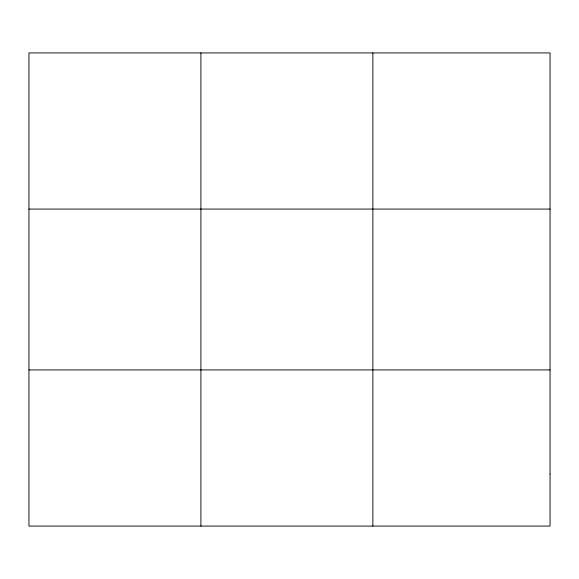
<?xml version="1.0" encoding="UTF-8"?>
<svg xmlns="http://www.w3.org/2000/svg" width="579" height="579" viewBox="0 0 579 579"><rect width="100%" height="100%" fill="white"/><g stroke="black" fill="none" stroke-linecap="round" stroke-linejoin="round"><path stroke-width="0.87" d="M200.913 526.072L200.913 52.928M372.876 526.072L372.876 52.928M28.95 209.07L550.05 209.07M28.95 369.93L550.05 369.93M550.05 474.027L550.05 526.072L28.95 526.072L28.95 52.928L550.05 52.928L550.05 474.027"/></g></svg>
